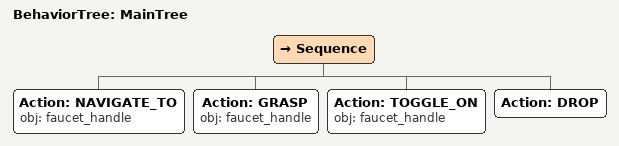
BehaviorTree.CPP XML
<root main_tree_to_execute="MainTree">
  <BehaviorTree ID="MainTree">
    <Sequence>
      <!-- Navigate to faucet_handle -->
      <Action ID="NAVIGATE_TO" obj="faucet_handle" />
      <!-- Grasp faucet_handle -->
      <Action ID="GRASP" obj="faucet_handle" />
      <!-- Toggle on faucet_handle -->
      <Action ID="TOGGLE_ON" obj="faucet_handle" />
      <!-- Drop -->
      <Action ID="DROP" />
    </Sequence>
  </BehaviorTree>
</root>
